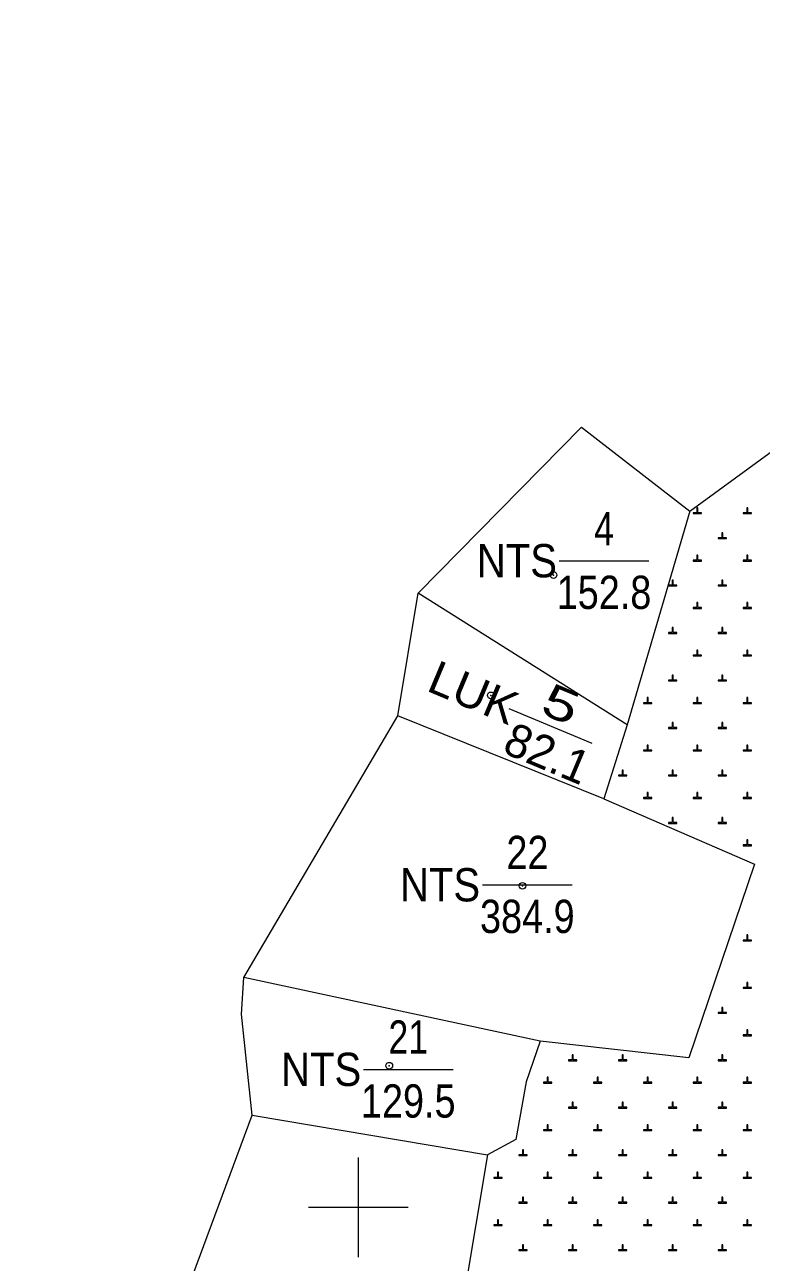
# Model space of a CAD drawing. Header units: metres. Extents: x 550890 to 551618, y 1839259 to 1840146.
# Drawn here: x 551379.9 to 551424.2, y 1839896.7 to 1839971.1 of the extents above; entities that cross this region are included whole.
import ezdxf
from ezdxf.enums import TextEntityAlignment as Align

# ---------------------------------------------------------------- set-up
doc = ezdxf.new("R2010")
doc.units = ezdxf.units.M
doc.header["$LTSCALE"] = 0.8
doc.header["$PDMODE"] = 32
doc.header["$PDSIZE"] = 0.4
doc.linetypes.add('DASH_DOUBLE_DOT', pattern=[9.2, 5, -1.2, 0.3, -1.2, 0.3, -1.2])
for name, color, linetype, lineweight in [('10', 7, 'Continuous', 13), ('13', 7, 'Continuous', 13), ('19', 7, 'Continuous', 13), ('2', 7, 'DASH_DOUBLE_DOT', 25), ('31', 7, 'Continuous', 13), ('63', 7, 'Continuous', 13)]:
    doc.layers.add(name, color=color, linetype=linetype, lineweight=lineweight)
doc.layers.add('4', color=7, linetype='Continuous')

msp = doc.modelspace()

# ---------------------------------------------------------------- linework, layer by layer
at = {"layer": '10'}
for p, q in [((551402.38, 1839929.53), (551403.59, 1839936.9)), ((551416.16, 1839928.99), (551414.76, 1839924.55))]:
    msp.add_line(p, q, dxfattribs=at)
msp.add_lwpolyline([(551419.93, 1839941.82), (551449.31, 1839963.25), (551424.53, 1839996.55), (551383.5, 1839991.13), (551380.09, 1840000)], dxfattribs=at)
at = {"layer": '13'}
for p, q in [((551412.07, 1839938.85), (551417.47, 1839938.85)), ((551409.05, 1839929.97), (551414.03, 1839927.88)), ((551407.46, 1839919.38), (551412.86, 1839919.38)), ((551400.3, 1839908.29), (551405.7, 1839908.29))]:
    msp.add_line(p, q, dxfattribs=at)
for p in [(551411.73, 1839937.99), (551407.96, 1839930.76), (551409.87, 1839919.32), (551401.86, 1839908.51)]:
    msp.add_point(p, dxfattribs=at)
at = {"layer": '19'}
for points in [[(551420.14, 1839941.68), (551420.64, 1839941.68), (551420.64, 1839941.73), (551420.42, 1839941.73), (551420.42, 1839942.03), (551420.36, 1839942.03), (551420.36, 1839941.73), (551420.14, 1839941.73)], [(551423.14, 1839941.68), (551423.64, 1839941.68), (551423.64, 1839941.73), (551423.42, 1839941.73), (551423.42, 1839942.03), (551423.36, 1839942.03), (551423.36, 1839941.73), (551423.14, 1839941.73)], [(551421.64, 1839940.18), (551422.14, 1839940.18), (551422.14, 1839940.23), (551421.92, 1839940.23), (551421.92, 1839940.53), (551421.86, 1839940.53), (551421.86, 1839940.23), (551421.64, 1839940.23)], [(551420.14, 1839938.83), (551420.64, 1839938.83), (551420.64, 1839938.88), (551420.42, 1839938.88), (551420.42, 1839939.18), (551420.36, 1839939.18), (551420.36, 1839938.88), (551420.14, 1839938.88)], [(551423.14, 1839938.83), (551423.64, 1839938.83), (551423.64, 1839938.88), (551423.42, 1839938.88), (551423.42, 1839939.18), (551423.36, 1839939.18), (551423.36, 1839938.88), (551423.14, 1839938.88)], [(551418.64, 1839937.33), (551419.14, 1839937.33), (551419.14, 1839937.38), (551418.92, 1839937.38), (551418.92, 1839937.68), (551418.86, 1839937.68), (551418.86, 1839937.38), (551418.64, 1839937.38)], [(551421.64, 1839937.33), (551422.14, 1839937.33), (551422.14, 1839937.38), (551421.92, 1839937.38), (551421.92, 1839937.68), (551421.86, 1839937.68), (551421.86, 1839937.38), (551421.64, 1839937.38)], [(551420.14, 1839935.98), (551420.64, 1839935.98), (551420.64, 1839936.03), (551420.42, 1839936.03), (551420.42, 1839936.33), (551420.36, 1839936.33), (551420.36, 1839936.03), (551420.14, 1839936.03)], [(551423.14, 1839935.98), (551423.64, 1839935.98), (551423.64, 1839936.03), (551423.42, 1839936.03), (551423.42, 1839936.33), (551423.36, 1839936.33), (551423.36, 1839936.03), (551423.14, 1839936.03)], [(551418.64, 1839934.48), (551419.14, 1839934.48), (551419.14, 1839934.53), (551418.92, 1839934.53), (551418.92, 1839934.83), (551418.86, 1839934.83), (551418.86, 1839934.53), (551418.64, 1839934.53)], [(551421.64, 1839934.48), (551422.14, 1839934.48), (551422.14, 1839934.53), (551421.92, 1839934.53), (551421.92, 1839934.83), (551421.86, 1839934.83), (551421.86, 1839934.53), (551421.64, 1839934.53)], [(551420.14, 1839933.13), (551420.64, 1839933.13), (551420.64, 1839933.18), (551420.42, 1839933.18), (551420.42, 1839933.48), (551420.36, 1839933.48), (551420.36, 1839933.18), (551420.14, 1839933.18)], [(551423.14, 1839933.13), (551423.64, 1839933.13), (551423.64, 1839933.18), (551423.42, 1839933.18), (551423.42, 1839933.48), (551423.36, 1839933.48), (551423.36, 1839933.18), (551423.14, 1839933.18)], [(551418.64, 1839931.63), (551419.14, 1839931.63), (551419.14, 1839931.68), (551418.92, 1839931.68), (551418.92, 1839931.98), (551418.86, 1839931.98), (551418.86, 1839931.68), (551418.64, 1839931.68)], [(551421.64, 1839931.63), (551422.14, 1839931.63), (551422.14, 1839931.68), (551421.92, 1839931.68), (551421.92, 1839931.98), (551421.86, 1839931.98), (551421.86, 1839931.68), (551421.64, 1839931.68)], [(551417.14, 1839930.27), (551417.64, 1839930.27), (551417.64, 1839930.32), (551417.42, 1839930.32), (551417.42, 1839930.63), (551417.36, 1839930.63), (551417.36, 1839930.32), (551417.14, 1839930.32)], [(551420.14, 1839930.27), (551420.64, 1839930.27), (551420.64, 1839930.32), (551420.42, 1839930.32), (551420.42, 1839930.63), (551420.36, 1839930.63), (551420.36, 1839930.32), (551420.14, 1839930.32)], [(551423.14, 1839930.27), (551423.64, 1839930.27), (551423.64, 1839930.32), (551423.42, 1839930.32), (551423.42, 1839930.63), (551423.36, 1839930.63), (551423.36, 1839930.32), (551423.14, 1839930.32)], [(551418.64, 1839928.77), (551419.14, 1839928.77), (551419.14, 1839928.82), (551418.92, 1839928.82), (551418.92, 1839929.13), (551418.86, 1839929.13), (551418.86, 1839928.82), (551418.64, 1839928.82)], [(551421.64, 1839928.77), (551422.14, 1839928.77), (551422.14, 1839928.82), (551421.92, 1839928.82), (551421.92, 1839929.13), (551421.86, 1839929.13), (551421.86, 1839928.82), (551421.64, 1839928.82)], [(551417.14, 1839927.42), (551417.64, 1839927.42), (551417.64, 1839927.47), (551417.42, 1839927.47), (551417.42, 1839927.77), (551417.36, 1839927.77), (551417.36, 1839927.47), (551417.14, 1839927.47)], [(551420.14, 1839927.42), (551420.64, 1839927.42), (551420.64, 1839927.47), (551420.42, 1839927.47), (551420.42, 1839927.77), (551420.36, 1839927.77), (551420.36, 1839927.47), (551420.14, 1839927.47)], [(551423.14, 1839927.42), (551423.64, 1839927.42), (551423.64, 1839927.47), (551423.42, 1839927.47), (551423.42, 1839927.77), (551423.36, 1839927.77), (551423.36, 1839927.47), (551423.14, 1839927.47)], [(551415.64, 1839925.92), (551416.14, 1839925.92), (551416.14, 1839925.97), (551415.92, 1839925.97), (551415.92, 1839926.27), (551415.86, 1839926.27), (551415.86, 1839925.97), (551415.64, 1839925.97)], [(551418.64, 1839925.92), (551419.14, 1839925.92), (551419.14, 1839925.97), (551418.92, 1839925.97), (551418.92, 1839926.27), (551418.86, 1839926.27), (551418.86, 1839925.97), (551418.64, 1839925.97)], [(551421.64, 1839925.92), (551422.14, 1839925.92), (551422.14, 1839925.97), (551421.92, 1839925.97), (551421.92, 1839926.27), (551421.86, 1839926.27), (551421.86, 1839925.97), (551421.64, 1839925.97)], [(551417.14, 1839924.57), (551417.64, 1839924.57), (551417.64, 1839924.62), (551417.42, 1839924.62), (551417.42, 1839924.92), (551417.36, 1839924.92), (551417.36, 1839924.62), (551417.14, 1839924.62)], [(551420.14, 1839924.57), (551420.64, 1839924.57), (551420.64, 1839924.62), (551420.42, 1839924.62), (551420.42, 1839924.92), (551420.36, 1839924.92), (551420.36, 1839924.62), (551420.14, 1839924.62)], [(551423.14, 1839924.57), (551423.64, 1839924.57), (551423.64, 1839924.62), (551423.42, 1839924.62), (551423.42, 1839924.92), (551423.36, 1839924.92), (551423.36, 1839924.62), (551423.14, 1839924.62)], [(551418.64, 1839923.07), (551419.14, 1839923.07), (551419.14, 1839923.12), (551418.92, 1839923.12), (551418.92, 1839923.42), (551418.86, 1839923.42), (551418.86, 1839923.12), (551418.64, 1839923.12)], [(551421.64, 1839923.07), (551422.14, 1839923.07), (551422.14, 1839923.12), (551421.92, 1839923.12), (551421.92, 1839923.42), (551421.86, 1839923.42), (551421.86, 1839923.12), (551421.64, 1839923.12)], [(551423.14, 1839921.72), (551423.64, 1839921.72), (551423.64, 1839921.77), (551423.42, 1839921.77), (551423.42, 1839922.07), (551423.36, 1839922.07), (551423.36, 1839921.77), (551423.14, 1839921.77)], [(551423.14, 1839916.01), (551423.64, 1839916.01), (551423.64, 1839916.06), (551423.42, 1839916.06), (551423.42, 1839916.37), (551423.36, 1839916.37), (551423.36, 1839916.06), (551423.14, 1839916.06)], [(551423.14, 1839913.16), (551423.64, 1839913.16), (551423.64, 1839913.21), (551423.42, 1839913.21), (551423.42, 1839913.51), (551423.36, 1839913.51), (551423.36, 1839913.21), (551423.14, 1839913.21)], [(551421.64, 1839911.66), (551422.14, 1839911.66), (551422.14, 1839911.71), (551421.92, 1839911.71), (551421.92, 1839912.01), (551421.86, 1839912.01), (551421.86, 1839911.71), (551421.64, 1839911.71)], [(551423.14, 1839910.31), (551423.64, 1839910.31), (551423.64, 1839910.36), (551423.42, 1839910.36), (551423.42, 1839910.66), (551423.36, 1839910.66), (551423.36, 1839910.36), (551423.14, 1839910.36)], [(551412.64, 1839908.81), (551413.14, 1839908.81), (551413.14, 1839908.86), (551412.92, 1839908.86), (551412.92, 1839909.16), (551412.86, 1839909.16), (551412.86, 1839908.86), (551412.64, 1839908.86)], [(551415.64, 1839908.81), (551416.14, 1839908.81), (551416.14, 1839908.86), (551415.92, 1839908.86), (551415.92, 1839909.16), (551415.86, 1839909.16), (551415.86, 1839908.86), (551415.64, 1839908.86)], [(551421.64, 1839908.81), (551422.14, 1839908.81), (551422.14, 1839908.86), (551421.92, 1839908.86), (551421.92, 1839909.16), (551421.86, 1839909.16), (551421.86, 1839908.86), (551421.64, 1839908.86)], [(551411.14, 1839907.46), (551411.64, 1839907.46), (551411.64, 1839907.51), (551411.42, 1839907.51), (551411.42, 1839907.81), (551411.36, 1839907.81), (551411.36, 1839907.51), (551411.14, 1839907.51)], [(551414.14, 1839907.46), (551414.64, 1839907.46), (551414.64, 1839907.51), (551414.42, 1839907.51), (551414.42, 1839907.81), (551414.36, 1839907.81), (551414.36, 1839907.51), (551414.14, 1839907.51)], [(551417.14, 1839907.46), (551417.64, 1839907.46), (551417.64, 1839907.51), (551417.42, 1839907.51), (551417.42, 1839907.81), (551417.36, 1839907.81), (551417.36, 1839907.51), (551417.14, 1839907.51)], [(551420.14, 1839907.46), (551420.64, 1839907.46), (551420.64, 1839907.51), (551420.42, 1839907.51), (551420.42, 1839907.81), (551420.36, 1839907.81), (551420.36, 1839907.51), (551420.14, 1839907.51)], [(551423.14, 1839907.46), (551423.64, 1839907.46), (551423.64, 1839907.51), (551423.42, 1839907.51), (551423.42, 1839907.81), (551423.36, 1839907.81), (551423.36, 1839907.51), (551423.14, 1839907.51)], [(551412.64, 1839905.96), (551413.14, 1839905.96), (551413.14, 1839906.01), (551412.92, 1839906.01), (551412.92, 1839906.31), (551412.86, 1839906.31), (551412.86, 1839906.01), (551412.64, 1839906.01)], [(551415.64, 1839905.96), (551416.14, 1839905.96), (551416.14, 1839906.01), (551415.92, 1839906.01), (551415.92, 1839906.31), (551415.86, 1839906.31), (551415.86, 1839906.01), (551415.64, 1839906.01)], [(551418.64, 1839905.96), (551419.14, 1839905.96), (551419.14, 1839906.01), (551418.92, 1839906.01), (551418.92, 1839906.31), (551418.86, 1839906.31), (551418.86, 1839906.01), (551418.64, 1839906.01)], [(551421.64, 1839905.96), (551422.14, 1839905.96), (551422.14, 1839906.01), (551421.92, 1839906.01), (551421.92, 1839906.31), (551421.86, 1839906.31), (551421.86, 1839906.01), (551421.64, 1839906.01)], [(551411.14, 1839904.61), (551411.64, 1839904.61), (551411.64, 1839904.66), (551411.42, 1839904.66), (551411.42, 1839904.96), (551411.36, 1839904.96), (551411.36, 1839904.66), (551411.14, 1839904.66)], [(551414.14, 1839904.61), (551414.64, 1839904.61), (551414.64, 1839904.66), (551414.42, 1839904.66), (551414.42, 1839904.96), (551414.36, 1839904.96), (551414.36, 1839904.66), (551414.14, 1839904.66)], [(551417.14, 1839904.61), (551417.64, 1839904.61), (551417.64, 1839904.66), (551417.42, 1839904.66), (551417.42, 1839904.96), (551417.36, 1839904.96), (551417.36, 1839904.66), (551417.14, 1839904.66)], [(551420.14, 1839904.61), (551420.64, 1839904.61), (551420.64, 1839904.66), (551420.42, 1839904.66), (551420.42, 1839904.96), (551420.36, 1839904.96), (551420.36, 1839904.66), (551420.14, 1839904.66)], [(551423.14, 1839904.61), (551423.64, 1839904.61), (551423.64, 1839904.66), (551423.42, 1839904.66), (551423.42, 1839904.96), (551423.36, 1839904.96), (551423.36, 1839904.66), (551423.14, 1839904.66)], [(551409.64, 1839903.11), (551410.14, 1839903.11), (551410.14, 1839903.16), (551409.92, 1839903.16), (551409.92, 1839903.46), (551409.86, 1839903.46), (551409.86, 1839903.16), (551409.64, 1839903.16)], [(551412.64, 1839903.11), (551413.14, 1839903.11), (551413.14, 1839903.16), (551412.92, 1839903.16), (551412.92, 1839903.46), (551412.86, 1839903.46), (551412.86, 1839903.16), (551412.64, 1839903.16)], [(551415.64, 1839903.11), (551416.14, 1839903.11), (551416.14, 1839903.16), (551415.92, 1839903.16), (551415.92, 1839903.46), (551415.86, 1839903.46), (551415.86, 1839903.16), (551415.64, 1839903.16)], [(551418.64, 1839903.11), (551419.14, 1839903.11), (551419.14, 1839903.16), (551418.92, 1839903.16), (551418.92, 1839903.46), (551418.86, 1839903.46), (551418.86, 1839903.16), (551418.64, 1839903.16)], [(551421.64, 1839903.11), (551422.14, 1839903.11), (551422.14, 1839903.16), (551421.92, 1839903.16), (551421.92, 1839903.46), (551421.86, 1839903.46), (551421.86, 1839903.16), (551421.64, 1839903.16)], [(551408.14, 1839901.75), (551408.64, 1839901.75), (551408.64, 1839901.8), (551408.42, 1839901.8), (551408.42, 1839902.11), (551408.36, 1839902.11), (551408.36, 1839901.8), (551408.14, 1839901.8)], [(551411.14, 1839901.75), (551411.64, 1839901.75), (551411.64, 1839901.8), (551411.42, 1839901.8), (551411.42, 1839902.11), (551411.36, 1839902.11), (551411.36, 1839901.8), (551411.14, 1839901.8)], [(551414.14, 1839901.75), (551414.64, 1839901.75), (551414.64, 1839901.8), (551414.42, 1839901.8), (551414.42, 1839902.11), (551414.36, 1839902.11), (551414.36, 1839901.8), (551414.14, 1839901.8)], [(551417.14, 1839901.75), (551417.64, 1839901.75), (551417.64, 1839901.8), (551417.42, 1839901.8), (551417.42, 1839902.11), (551417.36, 1839902.11), (551417.36, 1839901.8), (551417.14, 1839901.8)], [(551420.14, 1839901.75), (551420.64, 1839901.75), (551420.64, 1839901.8), (551420.42, 1839901.8), (551420.42, 1839902.11), (551420.36, 1839902.11), (551420.36, 1839901.8), (551420.14, 1839901.8)], [(551423.14, 1839901.75), (551423.64, 1839901.75), (551423.64, 1839901.8), (551423.42, 1839901.8), (551423.42, 1839902.11), (551423.36, 1839902.11), (551423.36, 1839901.8), (551423.14, 1839901.8)], [(551409.64, 1839900.25), (551410.14, 1839900.25), (551410.14, 1839900.3), (551409.92, 1839900.3), (551409.92, 1839900.61), (551409.86, 1839900.61), (551409.86, 1839900.3), (551409.64, 1839900.3)], [(551412.64, 1839900.25), (551413.14, 1839900.25), (551413.14, 1839900.3), (551412.92, 1839900.3), (551412.92, 1839900.61), (551412.86, 1839900.61), (551412.86, 1839900.3), (551412.64, 1839900.3)], [(551415.64, 1839900.25), (551416.14, 1839900.25), (551416.14, 1839900.3), (551415.92, 1839900.3), (551415.92, 1839900.61), (551415.86, 1839900.61), (551415.86, 1839900.3), (551415.64, 1839900.3)], [(551418.64, 1839900.25), (551419.14, 1839900.25), (551419.14, 1839900.3), (551418.92, 1839900.3), (551418.92, 1839900.61), (551418.86, 1839900.61), (551418.86, 1839900.3), (551418.64, 1839900.3)], [(551421.64, 1839900.25), (551422.14, 1839900.25), (551422.14, 1839900.3), (551421.92, 1839900.3), (551421.92, 1839900.61), (551421.86, 1839900.61), (551421.86, 1839900.3), (551421.64, 1839900.3)], [(551408.14, 1839898.9), (551408.64, 1839898.9), (551408.64, 1839898.95), (551408.42, 1839898.95), (551408.42, 1839899.25), (551408.36, 1839899.25), (551408.36, 1839898.95), (551408.14, 1839898.95)], [(551411.14, 1839898.9), (551411.64, 1839898.9), (551411.64, 1839898.95), (551411.42, 1839898.95), (551411.42, 1839899.25), (551411.36, 1839899.25), (551411.36, 1839898.95), (551411.14, 1839898.95)], [(551414.14, 1839898.9), (551414.64, 1839898.9), (551414.64, 1839898.95), (551414.42, 1839898.95), (551414.42, 1839899.25), (551414.36, 1839899.25), (551414.36, 1839898.95), (551414.14, 1839898.95)], [(551417.14, 1839898.9), (551417.64, 1839898.9), (551417.64, 1839898.95), (551417.42, 1839898.95), (551417.42, 1839899.25), (551417.36, 1839899.25), (551417.36, 1839898.95), (551417.14, 1839898.95)], [(551420.14, 1839898.9), (551420.64, 1839898.9), (551420.64, 1839898.95), (551420.42, 1839898.95), (551420.42, 1839899.25), (551420.36, 1839899.25), (551420.36, 1839898.95), (551420.14, 1839898.95)], [(551423.14, 1839898.9), (551423.64, 1839898.9), (551423.64, 1839898.95), (551423.42, 1839898.95), (551423.42, 1839899.25), (551423.36, 1839899.25), (551423.36, 1839898.95), (551423.14, 1839898.95)], [(551409.64, 1839897.4), (551410.14, 1839897.4), (551410.14, 1839897.45), (551409.92, 1839897.45), (551409.92, 1839897.75), (551409.86, 1839897.75), (551409.86, 1839897.45), (551409.64, 1839897.45)], [(551412.64, 1839897.4), (551413.14, 1839897.4), (551413.14, 1839897.45), (551412.92, 1839897.45), (551412.92, 1839897.75), (551412.86, 1839897.75), (551412.86, 1839897.45), (551412.64, 1839897.45)], [(551415.64, 1839897.4), (551416.14, 1839897.4), (551416.14, 1839897.45), (551415.92, 1839897.45), (551415.92, 1839897.75), (551415.86, 1839897.75), (551415.86, 1839897.45), (551415.64, 1839897.45)], [(551418.64, 1839897.4), (551419.14, 1839897.4), (551419.14, 1839897.45), (551418.92, 1839897.45), (551418.92, 1839897.75), (551418.86, 1839897.75), (551418.86, 1839897.45), (551418.64, 1839897.45)], [(551421.64, 1839897.4), (551422.14, 1839897.4), (551422.14, 1839897.45), (551421.92, 1839897.45), (551421.92, 1839897.75), (551421.86, 1839897.75), (551421.86, 1839897.45), (551421.64, 1839897.45)]]:
    msp.add_lwpolyline(points, close=True, dxfattribs=at)
at = {"layer": '31'}
for p, q in [((551419.93, 1839941.82), (551416.16, 1839928.99)), ((551416.16, 1839928.99), (551403.59, 1839936.9)), ((551393.12, 1839913.8), (551402.38, 1839929.53)), ((551414.76, 1839924.55), (551402.38, 1839929.53)), ((551410.93, 1839909.98), (551393.12, 1839913.8)), ((551393.62, 1839905.53), (551407.76, 1839903.16))]:
    msp.add_line(p, q, dxfattribs=at)
for points in [[(551403.59, 1839936.9), (551413.42, 1839946.87), (551419.93, 1839941.82)], [(551414.76, 1839924.55), (551423.81, 1839920.62), (551419.87, 1839908.98), (551410.93, 1839909.98)], [(551393.62, 1839905.53), (551392.97, 1839911.6), (551393.12, 1839913.8)], [(551410.93, 1839909.98), (551410.08, 1839907.53), (551409.47, 1839904.07), (551407.76, 1839903.16)], [(551379.94, 1839866.42), (551382.71, 1839873.18), (551383.58, 1839878.48), (551393.62, 1839905.53)], [(551407.76, 1839903.16), (551405.63, 1839890.47), (551403.55, 1839890.61), (551399.94, 1839872.98), (551398.79, 1839869.03)]]:
    msp.add_lwpolyline(points, dxfattribs=at)
at = {"layer": '63'}
for p, q in [((551400, 1839897), (551400, 1839903)), ((551397, 1839900), (551403, 1839900))]:
    msp.add_line(p, q, dxfattribs=at)

# ---------------------------------------------------------------- texts
at = {"layer": '13'}
for s, width, p in [('4', 0.8, (551414.77, 1839939.78)), ('22', 0.85, (551410.165, 1839920.32)), ('21', 0.8, (551403, 1839909.23))]:
    msp.add_text(s, height=2, dxfattribs=dict(at, width=width)).set_placement(p, align=Align.CENTER)
at = {"layer": '13', "width": 1.4}
msp.add_text('5', height=2, rotation=337.225, dxfattribs=at).set_placement((551411.803, 1839929.312), align=Align.CENTER)
at = {"layer": '2', "width": 0.9}
for p in [(551411.94, 1839937.85), (551407.32, 1839918.38), (551400.17, 1839907.29)]:
    msp.add_text('NTS', height=2, dxfattribs=at).set_placement(p, align=Align.RIGHT)
at = {"layer": '2', "width": 1.05}
msp.add_text('LUK', height=2, rotation=337.225, dxfattribs=at).set_placement((551409.056, 1839928.95), align=Align.RIGHT)
at = {"layer": '4', "width": 0.85}
for s, p in [('152.8', (551414.77, 1839935.95)), ('384.9', (551410.16, 1839916.48)), ('129.5', (551403, 1839905.39))]:
    msp.add_text(s, height=2, dxfattribs=at).set_placement(p, align=Align.CENTER)
at = {"layer": '4'}
msp.add_text('82.1', height=2, rotation=337.225, dxfattribs=at).set_placement((551410.978, 1839926.348), align=Align.CENTER)

doc.saveas('drawing.dxf')
